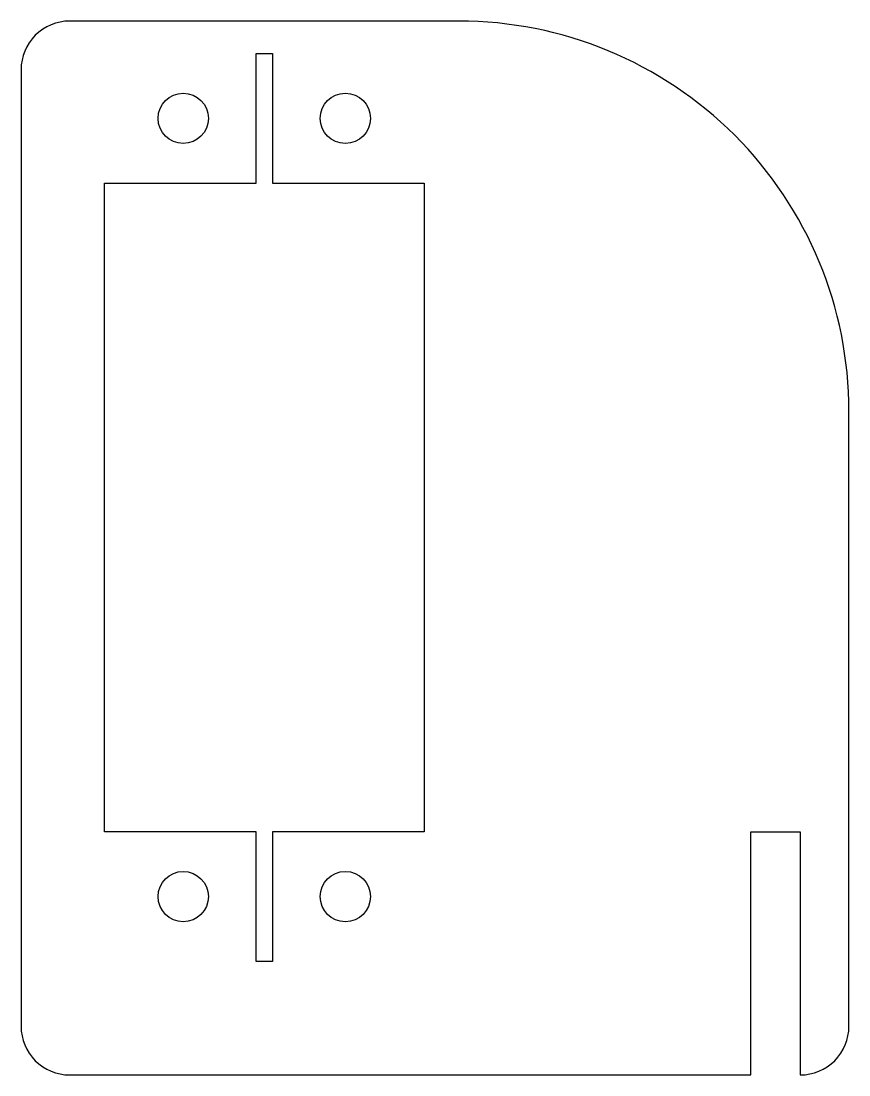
# Model space of a CAD drawing. Header units: millimetres. Extents: x -15 to 36.1, y -78.2 to -13.2.
import ezdxf

# ---------------------------------------------------------------- set-up
doc = ezdxf.new("R2010")
doc.units = ezdxf.units.MM
doc.layers.get('0').update_dxf_attribs({"linetype": 'CONTINUOUS'})

msp = doc.modelspace()

# ---------------------------------------------------------------- linework, layer by layer
msp.add_lwpolyline([(-15, -16.175), (-15, -75.175, 0.414214), (-12, -78.175), (30, -78.175), (30, -63.175), (33.055, -63.175), (33.055, -78.175, 0.414214), (36.055, -75.175), (36.055, -37.23, 0.414214), (12, -13.175), (-12, -13.175, 0.414214)], format="xyb", close=True)
msp.add_lwpolyline([(-0.5, -23.175), (-0.5, -15.175), (0.5, -15.175), (0.5, -23.175), (9.85, -23.175), (9.85, -63.175), (0.5, -63.175), (0.5, -71.175), (-0.5, -71.175), (-0.5, -63.175), (-9.85, -63.175), (-9.85, -23.175)], close=True)
for centre in [(-5, -19.175), (5, -19.175), (-5, -67.175), (5, -67.175)]:
    msp.add_circle(centre, 1.55)

doc.saveas('drawing.dxf')
